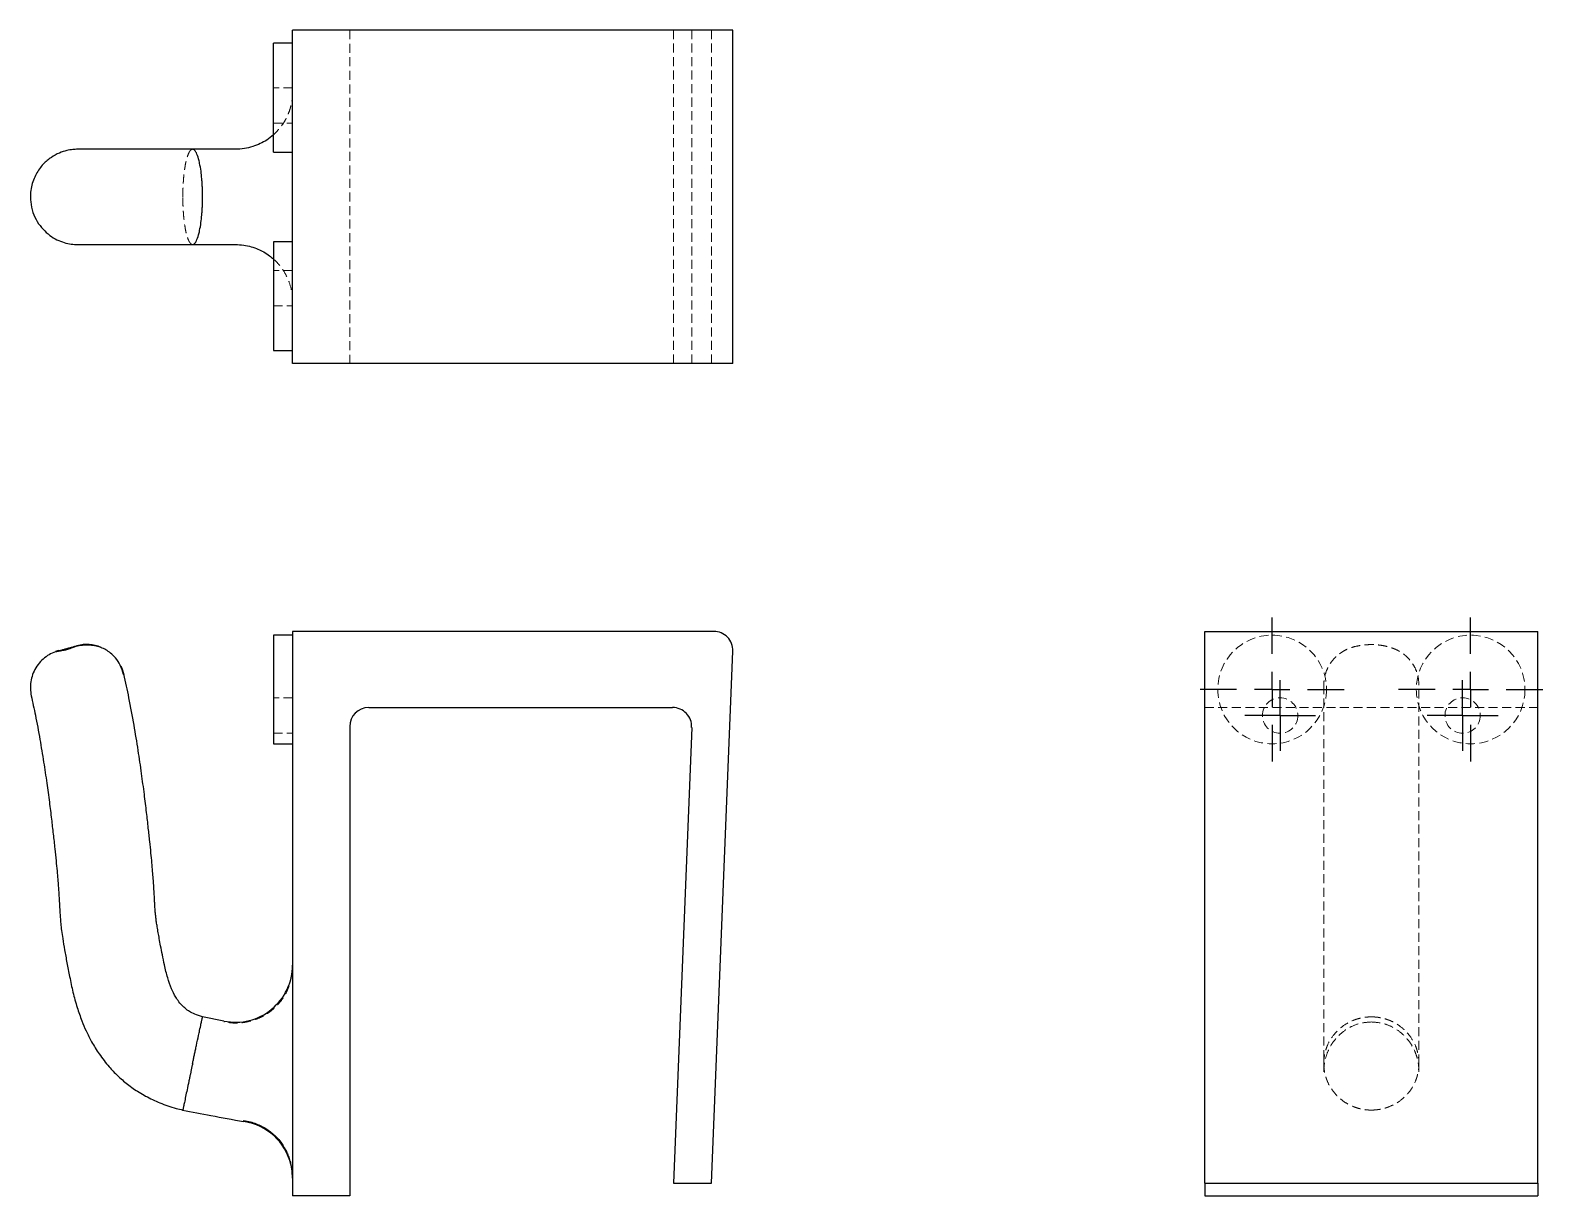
# Model space of a CAD drawing. Header units: millimetres. Extents: x 34 to 247, y 17 to 181.
import ezdxf

# ---------------------------------------------------------------- set-up
doc = ezdxf.new("R2010")
doc.units = ezdxf.units.MM
doc.linetypes.add('HIDDEN', pattern=[1.905, 1.27, -0.635])
doc.layers.add('10', color=7, linetype='Continuous')

# ---------------------------------------------------------------- blocks, each defined once
blk = doc.blocks.new('SW_CENTERMARKSYMBOL_0')
at = {"layer": '10', "color": 0}
for p, q in [((0, 5), (0, 10.16)), ((0, 0), (0, 2.5)), ((-5, 0), (-10.16, 0)), ((0, 0), (-2.5, 0)), ((0, 0), (0, -2.5)), ((0, 0), (2.5, 0)), ((5, 0), (10.16, 0)), ((0, -5), (0, -10.16))]:
    blk.add_line(p, q, dxfattribs=at)
blk = doc.blocks.new('SW_CENTERMARKSYMBOL_1')
at = {"layer": '10', "color": 0}
for p, q in [((0, 2.5), (0, 4.99)), ((0, 0), (0, 2.5)), ((-2.5, 0), (-4.99, 0)), ((0, 0), (-2.5, 0)), ((0, 0), (0, -2.5)), ((0, 0), (2.5, 0)), ((2.5, 0), (4.99, 0)), ((0, -2.5), (0, -4.99))]:
    blk.add_line(p, q, dxfattribs=at)
blk = doc.blocks.new('SW_CENTERMARKSYMBOL_2')
at = {"layer": '10', "color": 0}
for p, q in [((0, 2.5), (0, 4.99)), ((0, 0), (0, 2.5)), ((-2.5, 0), (-4.99, 0)), ((0, 0), (-2.5, 0)), ((0, 0), (0, -2.5)), ((0, 0), (2.5, 0)), ((2.5, 0), (4.99, 0)), ((0, -2.5), (0, -4.99))]:
    blk.add_line(p, q, dxfattribs=at)
blk = doc.blocks.new('SW_CENTERMARKSYMBOL_3')
at = {"layer": '10', "color": 0}
for p, q in [((0, 5), (0, 10.16)), ((0, 0), (0, 2.5)), ((-5, 0), (-10.16, 0)), ((0, 0), (-2.5, 0)), ((0, 0), (0, -2.5)), ((0, 0), (2.5, 0)), ((5, 0), (10.16, 0)), ((0, -5), (0, -10.16))]:
    blk.add_line(p, q, dxfattribs=at)

msp = doc.modelspace()

# ---------------------------------------------------------------- linework, layer by layer
at = {"color": 7, "linetype": 'Continuous', "lineweight": 25}
for p, q in [((70.95, 134.52), (70.95, 181.48)), ((130.32, 181.48), (70.95, 181.48)), ((133, 181.48), (130.32, 181.48)), ((133, 134.52), (133, 181.48)), ((70.95, 179.65), (68.26, 179.65)), ((68.26, 164.32), (68.26, 179.65)), ((68.26, 164.32), (70.95, 164.32)), ((70.95, 151.68), (68.26, 151.68)), ((68.26, 151.68), (68.26, 136.35)), ((68.26, 136.35), (70.95, 136.35)), ((130.32, 134.52), (70.95, 134.52)), ((133, 134.52), (130.32, 134.52)), ((70.95, 96.24), (68.26, 96.24)), ((68.26, 96.24), (68.26, 88.58)), ((130.32, 96.77), (70.95, 96.77)), ((70.95, 96.77), (70.95, 17.23)), ((199.52, 93.98), (199.52, 96.77)), ((199.52, 96.77), (246.48, 96.77)), ((246.48, 93.98), (246.48, 96.77)), ((37.98, 94.05), (37.53, 93.91)), ((130, 18.99), (133, 93.98)), ((199.52, 18.99), (199.52, 93.98)), ((246.48, 18.99), (246.48, 93.98)), ((47.2, 90.72), (47.11, 90.7)), ((68.26, 88.58), (68.26, 80.91)), ((81.68, 86.03), (124.52, 86.03)), ((79, 83.35), (79, 17.23)), ((127.2, 83.24), (124.63, 18.99)), ((68.26, 80.91), (70.95, 80.91)), ((70.91, 48.96), (70.87, 48.67)), ((61.24, 41.85), (58.27, 42.43)), ((64.1, 27.69), (64.08, 27.82)), ((79, 17.23), (70.95, 17.23)), ((124.63, 18.99), (130, 18.99)), ((199.52, 18.99), (246.48, 18.99)), ((199.52, 18.99), (199.52, 17.23)), ((199.52, 17.23), (246.48, 17.23)), ((246.48, 18.99), (246.48, 17.23))]:
    msp.add_line(p, q, dxfattribs=at)
at = {"color": 7, "linetype": 'HIDDEN', "lineweight": 18}
for p, q in [((79, 181.48), (79, 134.52)), ((124.63, 134.52), (124.63, 181.48)), ((127.2, 134.52), (127.2, 181.48)), ((130, 134.52), (130, 181.48)), ((70.95, 173.35), (68.26, 173.35)), ((68.26, 168.37), (70.95, 168.37)), ((70.95, 147.63), (68.26, 147.63)), ((68.26, 142.65), (70.95, 142.65)), ((70.95, 87.4), (68.26, 87.4)), ((199.52, 86.03), (246.48, 86.03)), ((68.26, 82.42), (70.95, 82.42)), ((61.3, 41.85), (61.33, 41.71))]:
    msp.add_line(p, q, dxfattribs=at)
at = {"color": 7, "linetype": 'Continuous', "lineweight": 25, "flags": 128}
for points in [[(46.73, 91.93), (46.94, 91.46), (47.16, 90.71)], [(70.95, 19.72), (70.89, 20.68), (70.74, 21.54)]]:
    msp.add_lwpolyline(points, dxfattribs=at)
at = {"color": 7, "linetype": 'HIDDEN', "lineweight": 18}
for centre, radius in [((209.01, 88.58), 7.66), ((236.99, 88.58), 7.66), ((210.14, 84.91), 2.49), ((235.86, 84.91), 2.49)]:
    msp.add_circle(centre, radius, dxfattribs=at)
at = {"color": 7, "linetype": 'Continuous', "lineweight": 25}
for centre, radius, start, end in [((130.32, 94.09), 2.68, 357.7076, 90), ((41.94, 89.6), 5.32, 67.587, 104.9492), ((81.68, 83.35), 2.68, 90, 180), ((124.52, 83.35), 2.68, 357.7076, 90), ((62.9, 49.74), 8.05, 258.5605, 359.9999), ((62.9, 19.72), 8.05, 13.6559, 81.4296)]:
    msp.add_arc(centre, radius, start, end, dxfattribs=at)
at = {"color": 7, "linetype": 'HIDDEN', "lineweight": 18}
for points, knots in [([(70.95, 172.76), (70.93, 172.34), (70.9, 171.6), (70.68, 170.64), (70.4, 169.79), (70.02, 168.95), (69.52, 168.15), (68.94, 167.41), (68.51, 166.99), (68.26, 166.76)], [0, 0, 0, 0, 0.185356, 0.330841, 0.434657, 0.582195, 0.735405, 0.85148, 1, 1, 1, 1]), ([(55.48, 158), (55.48, 158.08), (55.48, 158.26), (55.49, 158.51), (55.49, 158.77), (55.5, 159.03), (55.51, 159.29), (55.52, 159.55), (55.53, 159.81), (55.55, 160.07), (55.57, 160.32), (55.61, 160.88), (55.71, 161.74), (55.87, 162.75), (56.08, 163.6), (56.26, 164.06), (56.38, 164.29), (56.43, 164.38), (56.49, 164.47), (56.57, 164.56), (56.66, 164.64), (56.75, 164.7), (56.82, 164.71), (56.86, 164.71)], [0, 0, 0, 0, 0.024135, 0.048571, 0.073273, 0.098203, 0.12332, 0.148578, 0.173932, 0.199331, 0.224723, 0.250055, 0.371312, 0.499751, 0.617765, 0.749577, 0.770866, 0.796892, 0.827728, 0.86344, 0.904066, 0.949606, 1, 1, 1, 1]), ([(56.86, 151.29), (56.84, 151.29), (56.8, 151.29), (56.75, 151.31), (56.7, 151.33), (56.65, 151.36), (56.61, 151.4), (56.57, 151.44), (56.53, 151.49), (56.49, 151.53), (56.46, 151.58), (56.43, 151.63), (56.4, 151.67), (56.38, 151.72), (56.35, 151.76), (56.25, 151.96), (56.08, 152.4), (55.87, 153.25), (55.71, 154.26), (55.6, 155.2), (55.55, 155.93), (55.52, 156.45), (55.5, 156.97), (55.48, 157.48), (55.48, 157.83), (55.48, 158)], [0, 0, 0, 0, 0.025799, 0.050397, 0.073779, 0.095937, 0.116866, 0.136563, 0.155031, 0.172273, 0.188297, 0.203108, 0.216717, 0.229133, 0.240364, 0.250421, 0.382267, 0.500319, 0.628788, 0.750085, 0.800778, 0.8515, 0.901847, 0.951453, 1, 1, 1, 1]), ([(68.26, 149.23), (68.29, 149.21), (68.52, 149.02), (69.02, 148.49), (69.7, 147.61), (70.35, 146.4), (70.73, 145.22), (70.92, 144.13), (70.94, 143.54), (70.95, 143.24)], [0, 0, 0, 0, 0.01507, 0.13422, 0.31914, 0.511316, 0.737861, 0.865365, 1, 1, 1, 1]), ([(223.31, 94.91), (222.96, 94.91), (222.3, 94.9), (221.35, 94.78), (220.58, 94.61), (219.94, 94.41), (219.37, 94.16), (218.88, 93.87), (218.51, 93.62), (218.19, 93.36), (217.84, 93.03), (217.45, 92.59), (217.02, 91.97), (216.65, 91.21), (216.35, 90.26), (216.31, 89.57), (216.29, 89.2)], [0, 0, 0, 0, 0.101756, 0.193337, 0.273603, 0.341023, 0.409546, 0.46285, 0.508553, 0.545779, 0.583179, 0.647823, 0.715188, 0.797759, 0.893684, 1, 1, 1, 1]), ([(229.71, 89.21), (229.68, 89.65), (229.62, 90.46), (229.23, 91.52), (228.75, 92.35), (228.28, 92.91), (227.87, 93.31), (227.51, 93.6), (227.09, 93.89), (226.57, 94.17), (225.92, 94.44), (225.14, 94.67), (224.24, 94.84), (223.62, 94.89), (223.31, 94.91)], [0, 0, 0, 0, 0.135748, 0.250244, 0.341711, 0.430141, 0.474235, 0.519675, 0.575606, 0.643438, 0.721761, 0.809073, 0.902741, 1, 1, 1, 1]), ([(216.29, 89.2), (216.29, 88.21), (216.29, 86.04), (216.29, 82.73), (216.29, 79.4), (216.29, 76.33), (216.29, 73.55), (216.29, 71.09), (216.29, 68.94), (216.29, 67.09), (216.29, 65.5), (216.29, 64.14), (216.29, 62.97), (216.29, 61.8), (216.29, 60.65), (216.29, 59.55), (216.29, 58.67), (216.29, 57.94), (216.29, 57.29), (216.29, 56.65), (216.29, 55.89), (216.29, 54.93), (216.29, 53.65), (216.29, 52.05), (216.29, 50.17), (216.29, 48.16), (216.29, 46.35), (216.29, 44.85), (216.29, 43.59), (216.29, 42.29), (216.29, 41.07), (216.29, 39.96), (216.29, 38.97), (216.29, 38.1), (216.29, 37.35), (216.29, 36.73), (216.29, 36.22), (216.29, 35.99), (216.29, 35.89)], [0, 0, 0, 0, 0.051888, 0.11401, 0.171824, 0.224862, 0.272731, 0.31512, 0.351863, 0.38341, 0.410437, 0.433555, 0.453317, 0.470218, 0.493786, 0.512127, 0.526762, 0.53888, 0.549433, 0.560089, 0.571886, 0.588328, 0.609624, 0.638071, 0.671511, 0.707668, 0.742782, 0.76669, 0.788299, 0.812366, 0.840237, 0.86109, 0.883976, 0.909238, 0.930078, 0.952904, 0.978162, 1, 1, 1, 1]), ([(229.71, 35.89), (229.71, 36), (229.71, 36.24), (229.71, 36.79), (229.71, 37.47), (229.71, 38.3), (229.71, 39.3), (229.71, 40.47), (229.71, 41.83), (229.71, 43.38), (229.71, 45.06), (229.71, 46.61), (229.71, 48.21), (229.71, 49.81), (229.71, 51.39), (229.71, 52.73), (229.71, 53.87), (229.71, 54.78), (229.71, 55.53), (229.71, 56.18), (229.71, 56.84), (229.71, 57.55), (229.71, 58.37), (229.71, 59.35), (229.71, 60.37), (229.71, 61.43), (229.71, 62.49), (229.71, 63.77), (229.71, 65.29), (229.71, 67.1), (229.71, 69.13), (229.71, 71.38), (229.71, 73.83), (229.71, 76.59), (229.71, 79.62), (229.71, 82.89), (229.71, 86.12), (229.71, 88.24), (229.71, 89.2)], [0, 0, 0, 0, 0.022888, 0.049407, 0.073699, 0.096218, 0.124076, 0.149995, 0.174323, 0.208162, 0.23893, 0.266521, 0.29079, 0.323047, 0.350223, 0.373189, 0.392579, 0.409176, 0.420396, 0.431453, 0.44263, 0.454485, 0.467906, 0.484172, 0.505027, 0.520196, 0.538242, 0.559794, 0.585561, 0.616346, 0.653044, 0.689954, 0.732258, 0.77974, 0.832077, 0.888881, 0.949694, 1, 1, 1, 1]), ([(70.87, 48.67), (70.86, 48.58), (70.83, 48.32), (70.73, 47.79), (70.57, 47.13), (70.35, 46.48), (70.02, 45.74), (69.54, 44.95), (68.95, 44.23), (68.36, 43.64), (67.78, 43.17), (67.13, 42.72), (66.32, 42.29), (65.32, 41.9), (64.12, 41.62), (62.75, 41.51), (61.81, 41.64), (61.33, 41.71)], [0, 0, 0, 0, 0.036201, 0.099101, 0.154861, 0.205948, 0.254806, 0.328364, 0.404918, 0.457412, 0.510821, 0.565259, 0.62964, 0.707271, 0.796585, 0.895205, 1, 1, 1, 1]), ([(216.29, 35.87), (216.29, 35.96), (216.29, 36.13), (216.31, 36.39), (216.34, 36.66), (216.38, 36.94), (216.43, 37.22), (216.5, 37.51), (216.58, 37.8), (216.68, 38.1), (216.96, 38.81), (217.46, 39.66), (218.36, 40.66), (219.29, 41.4), (220.24, 41.88), (220.95, 42.13), (221.47, 42.27), (221.99, 42.37), (222.5, 42.43), (222.84, 42.43), (223, 42.44)], [0, 0, 0, 0, 0.024535, 0.049964, 0.076263, 0.103404, 0.131355, 0.160079, 0.189533, 0.21967, 0.25044, 0.412096, 0.50027, 0.639116, 0.750054, 0.802737, 0.854282, 0.904458, 0.95308, 1, 1, 1, 1]), ([(216.29, 34.7), (216.3, 35.05), (216.34, 35.8), (216.61, 36.94), (217.08, 38.1), (217.81, 39.21), (218.78, 40.22), (219.99, 41.03), (221.42, 41.6), (222.46, 41.68), (222.99, 41.72)], [0, 0, 0, 0, 0.1012659, 0.2105017, 0.3261347, 0.4491071, 0.5776895, 0.7123777, 0.8531397, 1, 1, 1, 1]), ([(222.99, 41.72), (223.52, 41.68), (224.55, 41.61), (225.99, 41.04), (227.2, 40.23), (228.18, 39.23), (228.91, 38.11), (229.39, 36.95), (229.66, 35.8), (229.69, 35.06), (229.71, 34.7)], [0, 0, 0, 0, 0.1465583, 0.2870971, 0.4214998, 0.5500705, 0.6730639, 0.7888513, 0.8982896, 1, 1, 1, 1]), ([(223, 42.44), (223.08, 42.44), (223.25, 42.44), (223.5, 42.42), (223.75, 42.4), (224, 42.37), (224.26, 42.32), (224.52, 42.27), (224.79, 42.2), (225.05, 42.13), (225.31, 42.04), (225.84, 41.84), (226.71, 41.4), (227.64, 40.66), (228.54, 39.66), (229.08, 38.74), (229.4, 37.87), (229.55, 37.34), (229.64, 36.83), (229.7, 36.35), (229.71, 36.03), (229.71, 35.87)], [0, 0, 0, 0, 0.02325, 0.046942, 0.071061, 0.095589, 0.120508, 0.145794, 0.171425, 0.197371, 0.223604, 0.25009, 0.360993, 0.499806, 0.587961, 0.749567, 0.804497, 0.857249, 0.907553, 0.955193, 1, 1, 1, 1]), ([(216.29, 35.87), (216.29, 35.79), (216.29, 35.61), (216.31, 35.36), (216.33, 35.12), (216.36, 34.89), (216.4, 34.68), (216.44, 34.48), (216.49, 34.3), (216.53, 34.12), (216.58, 33.96), (216.63, 33.82), (216.67, 33.69), (216.72, 33.57), (216.76, 33.46), (216.96, 32.97), (217.4, 32.18), (218.25, 31.17), (219.26, 30.37), (220.2, 29.88), (220.93, 29.62), (221.45, 29.47), (221.97, 29.38), (222.48, 29.31), (222.83, 29.31), (223, 29.3)], [0, 0, 0, 0, 0.025799, 0.050397, 0.073779, 0.095937, 0.116866, 0.136563, 0.155031, 0.172273, 0.188297, 0.203108, 0.216717, 0.229133, 0.240364, 0.250421, 0.382267, 0.500319, 0.628788, 0.750085, 0.800778, 0.8515, 0.901847, 0.951453, 1, 1, 1, 1]), ([(216.29, 35.87), (216.29, 35.61), (216.29, 35.21), (216.29, 34.85), (216.29, 34.72)], [0, 0, 0, 0, 0.649852, 1, 1, 1, 1]), ([(223, 29.3), (223.08, 29.3), (223.26, 29.31), (223.51, 29.32), (223.77, 29.35), (224.03, 29.38), (224.29, 29.42), (224.55, 29.48), (224.81, 29.55), (225.07, 29.62), (225.32, 29.71), (225.88, 29.92), (226.74, 30.37), (227.75, 31.17), (228.6, 32.18), (229.06, 33), (229.29, 33.58), (229.38, 33.83), (229.47, 34.13), (229.56, 34.49), (229.64, 34.9), (229.7, 35.37), (229.71, 35.7), (229.71, 35.87)], [0, 0, 0, 0, 0.024135, 0.048571, 0.073273, 0.098203, 0.12332, 0.148578, 0.173932, 0.199331, 0.224723, 0.250055, 0.371312, 0.499751, 0.617765, 0.749577, 0.770866, 0.796892, 0.827728, 0.86344, 0.904066, 0.949606, 1, 1, 1, 1]), ([(229.71, 34.72), (229.71, 34.85), (229.71, 35.21), (229.71, 35.61), (229.71, 35.87)], [0, 0, 0, 0, 0.350151, 1, 1, 1, 1])]:
    msp.add_open_spline(points, degree=3, knots=knots, dxfattribs=at)
at = {"color": 7, "linetype": 'Continuous', "lineweight": 25}
for points, knots in [([(68.26, 166.76), (67.95, 166.5), (67.37, 166.02), (66.37, 165.47), (65.32, 165.05), (64.14, 164.77), (63.32, 164.73), (62.9, 164.71)], [0, 0, 0, 0, 0.207636, 0.385303, 0.57901, 0.785319, 1, 1, 1, 1]), ([(40.66, 164.71), (40.44, 164.7), (39.93, 164.69), (39.05, 164.53), (38.01, 164.19), (37.1, 163.69), (36.35, 163.13), (35.79, 162.6), (35.26, 161.96), (34.79, 161.21), (34.4, 160.36), (34.12, 159.42), (33.98, 158.39), (34.02, 157.69), (34.04, 157.32)], [0, 0, 0, 0, 0.0603979, 0.1393033, 0.2366336, 0.352411, 0.4175084, 0.4867637, 0.5611006, 0.6397081, 0.722747, 0.8107466, 0.9027033, 1, 1, 1, 1]), ([(56.86, 164.71), (56.35, 164.71), (55.27, 164.71), (53.77, 164.71), (52.41, 164.71), (51.27, 164.71), (50.33, 164.71), (49.42, 164.71), (48.6, 164.71), (47.9, 164.71), (47.38, 164.71), (46.95, 164.71), (46.61, 164.71), (46.32, 164.71), (46.08, 164.71), (45.84, 164.71), (45.61, 164.71), (45.4, 164.71), (45.23, 164.71), (45.1, 164.71), (44.99, 164.71), (44.91, 164.71), (44.86, 164.71), (44.81, 164.71), (44.75, 164.71), (44.69, 164.71), (44.62, 164.71), (44.54, 164.71), (44.43, 164.71), (44.32, 164.71), (44.17, 164.71), (43.98, 164.71), (43.74, 164.71), (43.43, 164.71), (43.06, 164.71), (42.59, 164.71), (42.02, 164.71), (41.38, 164.71), (40.88, 164.71), (40.65, 164.71)], [0, 0, 0, 0, 0.027088, 0.056762, 0.08346, 0.107839, 0.130368, 0.151363, 0.180366, 0.206664, 0.230361, 0.251478, 0.275666, 0.295852, 0.316726, 0.338516, 0.360022, 0.380481, 0.396822, 0.411965, 0.426073, 0.439654, 0.453624, 0.469383, 0.488897, 0.503028, 0.519955, 0.540412, 0.558571, 0.579577, 0.603861, 0.631891, 0.669166, 0.712712, 0.762488, 0.818063, 0.878919, 0.944457, 1, 1, 1, 1]), ([(62.89, 164.71), (62.19, 164.71), (60.17, 164.71), (58.16, 164.71), (56.86, 164.71)], [0, 0, 0, 0, 0.350151, 1, 1, 1, 1]), ([(58.27, 158), (58.27, 158.08), (58.27, 158.25), (58.27, 158.5), (58.26, 158.75), (58.25, 159), (58.24, 159.26), (58.23, 159.52), (58.22, 159.79), (58.2, 160.05), (58.18, 160.31), (58.14, 160.84), (58.04, 161.71), (57.88, 162.64), (57.66, 163.54), (57.46, 164.08), (57.28, 164.4), (57.17, 164.55), (57.06, 164.64), (56.96, 164.7), (56.89, 164.71), (56.86, 164.71)], [0, 0, 0, 0, 0.02325, 0.046942, 0.071061, 0.095589, 0.120508, 0.145794, 0.171425, 0.197371, 0.223604, 0.25009, 0.360993, 0.499806, 0.587961, 0.749567, 0.804497, 0.857249, 0.907553, 0.955193, 1, 1, 1, 1]), ([(56.86, 151.29), (56.88, 151.29), (56.91, 151.29), (56.97, 151.31), (57.02, 151.34), (57.08, 151.38), (57.14, 151.43), (57.2, 151.5), (57.27, 151.58), (57.33, 151.68), (57.48, 151.96), (57.66, 152.46), (57.88, 153.36), (58.04, 154.29), (58.14, 155.24), (58.2, 155.95), (58.23, 156.47), (58.25, 156.99), (58.27, 157.5), (58.27, 157.84), (58.27, 158)], [0, 0, 0, 0, 0.024535, 0.049964, 0.076263, 0.103404, 0.131355, 0.160079, 0.189533, 0.21967, 0.25044, 0.412096, 0.50027, 0.639116, 0.750054, 0.802737, 0.854282, 0.904458, 0.95308, 1, 1, 1, 1]), ([(34.04, 157.32), (34.12, 156.82), (34.29, 155.83), (34.92, 154.51), (35.74, 153.42), (36.69, 152.57), (37.71, 151.95), (38.73, 151.55), (39.72, 151.33), (40.35, 151.3), (40.66, 151.29)], [0, 0, 0, 0, 0.157042, 0.304436, 0.442639, 0.572461, 0.692653, 0.80451, 0.906594, 1, 1, 1, 1]), ([(40.65, 151.29), (40.85, 151.29), (41.31, 151.29), (41.9, 151.29), (42.45, 151.29), (42.91, 151.29), (43.29, 151.29), (43.6, 151.29), (43.86, 151.29), (44.08, 151.29), (44.26, 151.29), (44.4, 151.29), (44.51, 151.29), (44.62, 151.29), (44.71, 151.29), (44.78, 151.29), (44.83, 151.29), (44.87, 151.29), (44.94, 151.29), (45.03, 151.29), (45.19, 151.29), (45.43, 151.29), (45.77, 151.29), (46.15, 151.29), (46.6, 151.29), (47.1, 151.29), (47.59, 151.29), (48.06, 151.29), (48.66, 151.29), (49.37, 151.29), (50.19, 151.29), (51.09, 151.29), (52.09, 151.29), (53.18, 151.29), (54.35, 151.29), (55.59, 151.29), (56.46, 151.29), (56.86, 151.29)], [0, 0, 0, 0, 0.048822, 0.108876, 0.165596, 0.218439, 0.266889, 0.310464, 0.348768, 0.382005, 0.410729, 0.435469, 0.456727, 0.474974, 0.500511, 0.52054, 0.536888, 0.55117, 0.564813, 0.579065, 0.595005, 0.621724, 0.653401, 0.689244, 0.726451, 0.761282, 0.780855, 0.799187, 0.820727, 0.84635, 0.865875, 0.887572, 0.911782, 0.93191, 0.954082, 0.978732, 1, 1, 1, 1]), ([(56.86, 151.29), (58.16, 151.29), (60.17, 151.29), (62.19, 151.29), (62.89, 151.29)], [0, 0, 0, 0, 0.649852, 1, 1, 1, 1]), ([(62.9, 151.29), (63.29, 151.27), (64.04, 151.24), (65.11, 151), (66.05, 150.67), (66.92, 150.23), (67.65, 149.76), (68.09, 149.39), (68.26, 149.23)], [0, 0, 0, 0, 0.1986225, 0.3854371, 0.5566043, 0.7091281, 0.8798952, 1, 1, 1, 1]), ([(37.98, 94.05), (37.67, 93.95), (37.05, 93.74), (36.18, 93.22), (35.39, 92.52), (34.74, 91.67), (34.28, 90.7), (34.02, 89.68), (33.96, 88.67), (34.07, 88.02), (34.12, 87.7)], [0, 0, 0, 0, 0.117789, 0.24164, 0.369886, 0.500689, 0.631493, 0.75974, 0.883164, 1, 1, 1, 1]), ([(47.14, 90.7), (47, 91.15), (46.75, 91.99), (46.06, 92.99), (45.36, 93.69), (44.64, 94.19), (43.88, 94.53), (43.05, 94.75), (42.18, 94.83), (41.41, 94.81), (40.84, 94.75), (40.48, 94.67), (40.26, 94.6), (40.03, 94.51), (39.75, 94.39), (39.41, 94.27), (39.09, 94.17), (38.82, 94.1), (38.52, 94.06), (38.21, 94), (37.88, 93.94), (37.66, 93.9), (37.52, 93.88), (37.53, 93.89), (37.53, 93.9)], [0, 0, 0, 0, 0.103974, 0.194598, 0.266718, 0.323885, 0.38626, 0.455944, 0.524903, 0.583091, 0.629498, 0.649258, 0.671746, 0.700821, 0.734033, 0.763233, 0.787883, 0.80771, 0.824178, 0.871088, 0.902918, 0.939239, 0.979317, 1, 1, 1, 1]), ([(37.98, 94.05), (38, 94.05), (38.05, 94.06), (38.21, 94.11), (38.32, 94.14), (38.59, 94.21), (38.74, 94.25), (39.07, 94.34), (39.24, 94.38), (39.58, 94.47), (39.74, 94.52), (40.04, 94.6), (40.17, 94.63), (40.39, 94.69), (40.47, 94.71), (40.57, 94.74), (40.58, 94.74), (40.56, 94.74)], [0.003274478, 0.003274478, 0.003274478, 0.003274478, 0.003670404, 0.003670404, 0.004066331, 0.004066331, 0.004462257, 0.004462257, 0.004858184, 0.004858184, 0.00525411, 0.00525411, 0.005650037, 0.005650037, 0.006045963, 0.006045963, 0.00644189, 0.00644189, 0.00644189, 0.00644189]), ([(58.25, 42.44), (58.16, 42.47), (57.96, 42.52), (57.68, 42.62), (57.2, 42.79), (56.62, 43.06), (56, 43.47), (55.44, 43.95), (54.93, 44.53), (54.38, 45.37), (53.83, 46.49), (53.3, 48.02), (52.91, 49.62), (52.61, 51.14), (52.37, 52.37), (52.18, 53.41), (52.01, 54.3), (51.88, 55.08), (51.77, 55.78), (51.69, 56.37), (51.63, 56.94), (51.58, 57.54), (51.54, 58.17), (51.5, 58.88), (51.46, 59.7), (51.4, 60.73), (51.32, 61.84), (51.23, 63), (51.12, 64.21), (50.99, 65.61), (50.82, 67.24), (50.61, 69.15), (50.36, 71.36), (50.05, 73.92), (49.66, 76.84), (49.19, 80.09), (48.6, 83.65), (47.95, 87.24), (47.43, 89.61), (47.19, 90.72)], [0, 0, 0, 0, 0.005809, 0.011915, 0.017496, 0.03573, 0.049605, 0.060998, 0.078849, 0.094493, 0.120267, 0.152067, 0.189143, 0.217419, 0.242705, 0.263089, 0.279435, 0.29623, 0.309246, 0.320919, 0.331796, 0.342956, 0.356296, 0.368848, 0.384679, 0.404587, 0.4296, 0.44976, 0.473232, 0.500602, 0.532546, 0.569806, 0.613202, 0.663684, 0.721415, 0.786002, 0.856961, 0.933715, 1, 1, 1, 1]), ([(34.11, 87.7), (34.31, 86.78), (34.76, 84.74), (35.33, 81.62), (35.86, 78.43), (36.3, 75.49), (36.66, 72.8), (36.96, 70.41), (37.21, 68.22), (37.43, 66.26), (37.61, 64.53), (37.75, 63.09), (37.85, 61.9), (37.93, 60.91), (38, 59.95), (38.06, 59.01), (38.11, 58.07), (38.15, 57.25), (38.2, 56.43), (38.28, 55.55), (38.39, 54.56), (38.57, 53.32), (38.82, 51.81), (39.16, 50.03), (39.54, 48.03), (39.98, 45.92), (40.55, 43.83), (41.18, 42.01), (41.86, 40.4), (42.65, 38.83), (43.72, 37.11), (44.95, 35.53), (46.3, 34.11), (47.7, 32.9), (49.05, 31.96), (50.25, 31.27), (51.23, 30.77), (52.27, 30.31), (53.38, 29.89), (54.46, 29.56), (55.17, 29.38), (55.48, 29.31)], [0, 0, 0, 0, 0.042444, 0.094673, 0.143552, 0.188645, 0.229592, 0.266102, 0.297913, 0.329269, 0.355298, 0.376837, 0.394623, 0.40932, 0.421574, 0.438444, 0.452034, 0.464033, 0.475824, 0.489004, 0.503913, 0.521148, 0.545356, 0.5732, 0.603312, 0.63733, 0.67115, 0.701274, 0.72405, 0.750398, 0.780747, 0.815429, 0.841105, 0.868995, 0.899211, 0.915209, 0.931814, 0.94904, 0.966911, 0.985455, 1, 1, 1, 1]), ([(56.86, 35.87), (56.88, 35.96), (56.91, 36.13), (56.97, 36.39), (57.02, 36.66), (57.08, 36.94), (57.14, 37.22), (57.2, 37.51), (57.27, 37.8), (57.33, 38.1), (57.48, 38.81), (57.66, 39.66), (57.88, 40.66), (58.04, 41.4), (58.14, 41.88), (58.2, 42.13), (58.23, 42.27), (58.25, 42.37), (58.27, 42.43), (58.27, 42.43), (58.27, 42.44)], [0, 0, 0, 0, 0.024535, 0.049964, 0.076263, 0.103404, 0.131355, 0.160079, 0.189533, 0.21967, 0.25044, 0.412096, 0.50027, 0.639116, 0.750054, 0.802737, 0.854282, 0.904458, 0.95308, 1, 1, 1, 1]), ([(56.86, 35.87), (56.84, 35.79), (56.8, 35.61), (56.75, 35.36), (56.7, 35.12), (56.65, 34.89), (56.61, 34.68), (56.57, 34.48), (56.53, 34.3), (56.49, 34.12), (56.46, 33.96), (56.43, 33.82), (56.4, 33.69), (56.38, 33.57), (56.35, 33.46), (56.25, 32.97), (56.08, 32.18), (55.87, 31.17), (55.71, 30.37), (55.6, 29.88), (55.55, 29.62), (55.52, 29.47), (55.5, 29.38), (55.48, 29.31), (55.48, 29.31), (55.48, 29.3)], [0, 0, 0, 0, 0.025799, 0.050397, 0.073779, 0.095937, 0.116866, 0.136563, 0.155031, 0.172273, 0.188297, 0.203108, 0.216717, 0.229133, 0.240364, 0.250421, 0.382267, 0.500319, 0.628788, 0.750085, 0.800778, 0.8515, 0.901847, 0.951453, 1, 1, 1, 1]), ([(55.43, 29.31), (56.77, 29.05), (59.64, 28.48), (62.51, 27.97), (64.04, 27.7)], [0, 0, 0, 0, 0.4671767, 1, 1, 1, 1]), ([(64.08, 27.82), (64.39, 27.77), (64.98, 27.66), (65.81, 27.39), (66.54, 27.07), (67.2, 26.7), (67.78, 26.3), (68.27, 25.9), (68.78, 25.41), (69.37, 24.71), (69.87, 23.89), (70.23, 23.13), (70.49, 22.46), (70.7, 21.75), (70.79, 21.29), (70.84, 21.04)], [0, 0, 0, 0, 0.088192, 0.170134, 0.244608, 0.310667, 0.384497, 0.441167, 0.491305, 0.583271, 0.697352, 0.763354, 0.835615, 0.914405, 1, 1, 1, 1])]:
    msp.add_open_spline(points, degree=3, knots=knots, dxfattribs=at)

# ---------------------------------------------------------------- block references
at = {"layer": '10'}
for name, p in [('SW_CENTERMARKSYMBOL_0', (209.01, 88.58)), ('SW_CENTERMARKSYMBOL_3', (236.99, 88.58)), ('SW_CENTERMARKSYMBOL_1', (210.14, 84.91)), ('SW_CENTERMARKSYMBOL_2', (235.86, 84.91))]:
    msp.add_blockref(name, p, dxfattribs=at)

doc.saveas('drawing.dxf')
